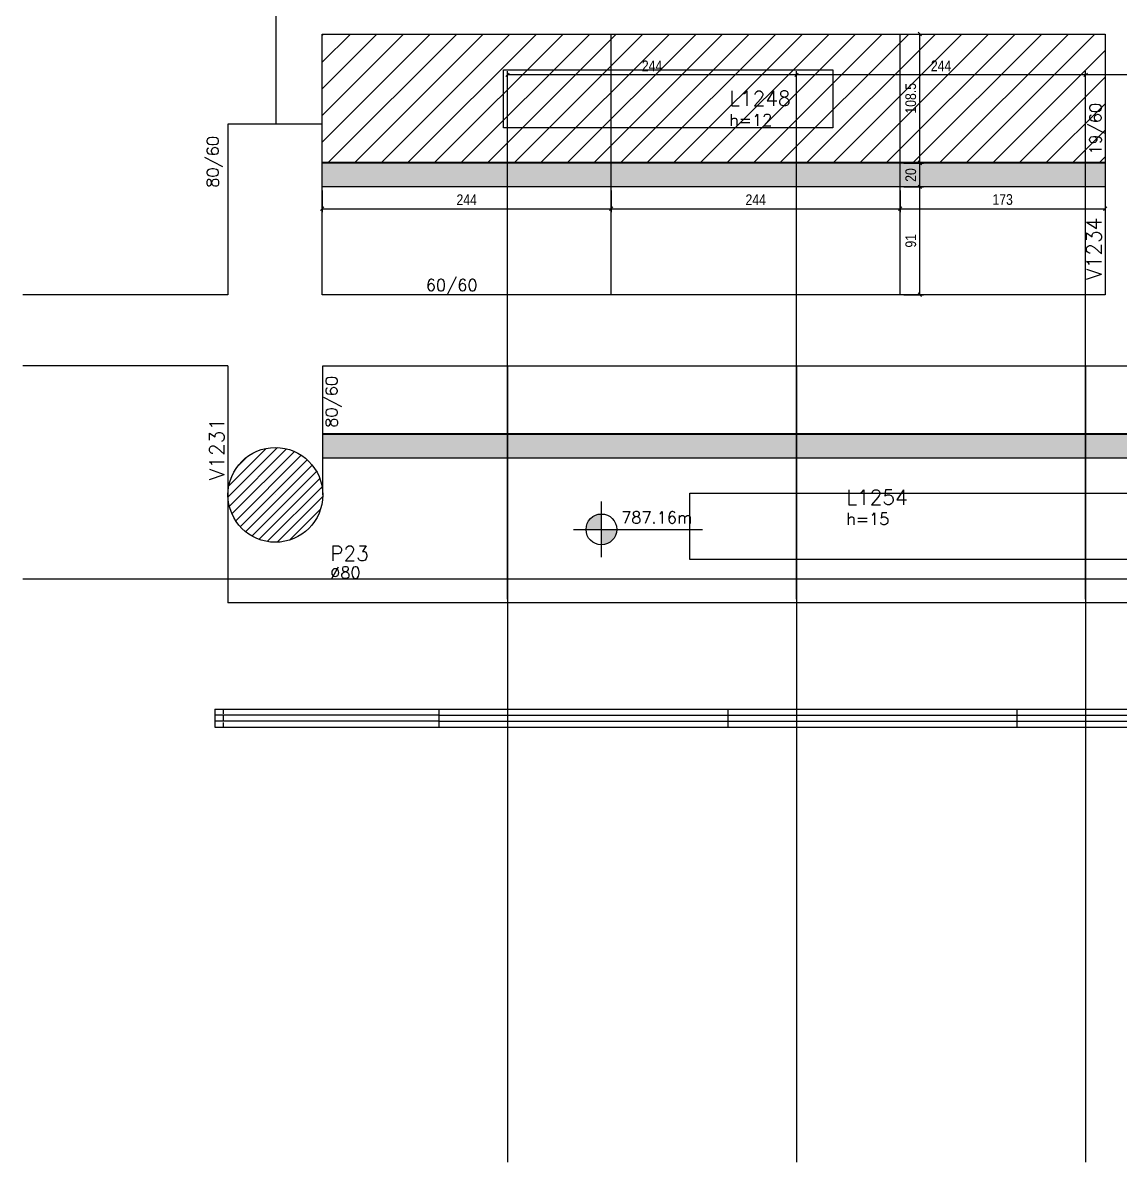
# Model space of a CAD drawing. Extents: x -3557 to 8661, y -614 to 3008.
# Drawn here: x -3481 to -2554, y -532 to 430 of the extents above; entities that cross this region are included whole.
import ezdxf

# ---------------------------------------------------------------- set-up
doc = ezdxf.new("R2010")
doc.units = 0
doc.linetypes.add('HIDDEN', pattern=[0.375, 0.25, -0.125])
for name, color, linetype in [('242', 12, 'Continuous'), ('COTA', 241, 'Continuous'), ('F-LAJES', 3, 'Continuous'), ('F-LAJES-DIM', 2, 'Continuous'), ('F-LAJES-NOME', 4, 'Continuous'), ('F-NÍVEL-PLANTA', 2, 'Continuous'), ('F-PILARES-DIM', 172, 'Continuous'), ('F-PILARES-HACH', 174, 'Continuous'), ('F-PILARES-NOME', 170, 'Continuous'), ('F-PILARES-S', 170, 'Continuous'), ('F-TEXTO', 6, 'Continuous'), ('F-VIGAS', 3, 'Continuous'), ('F-VIGAS-DIM', 2, 'Continuous'), ('F-VIGAS-NOME', 4, 'Continuous'), ('Painéis', 200, 'Continuous'), ('SARR_2.2x7', 40, 'Continuous')]:
    doc.layers.add(name, color=color, linetype=linetype)
doc.layers.add('Hachura', color=251, linetype='Continuous', lineweight=9)
doc.styles.add('COTA TECNICA-50', font='techl___.ttf', dxfattribs={"height": 9})
doc.styles.add('MCP', font='romans.shx')
doc.dimstyles.new('COTA PAINEL-50', dxfattribs={"dimtxt": 9, "dimasz": 3, "dimexe": 3, "dimexo": 3, "dimgap": 3, "dimtad": 1, "dimdec": 1, "dimzin": 12, "dimdsep": 46, "dimtxsty": 'COTA TECNICA-50', "dimblk1": 'OBLIQUE', "dimblk2": 'OBLIQUE', "dimsah": 1, "dimcen": 0.9, "dimclrd": 4, "dimclre": 4, "dimclrt": 240, "dimadec": 1, "dimazin": 3, "dimtfac": 1, "dimtdec": 1, "dimtmove": 0, "dimatfit": 3, "dimfxl": 1, "dimtolj": 1, "dimtzin": 12, "dimarcsym": 0})

# ---------------------------------------------------------------- blocks, each defined once
blk = doc.blocks.new('Nível - Planta')
at = {"layer": 'F-NÍVEL-PLANTA'}
h = blk.add_hatch(color=71, dxfattribs=at)
h.paths.add_polyline_path([(0, 0), (0, 0.26, 0.414214), (-0.26, 0)])
h.paths.add_polyline_path([(0.26, 0), (0, 0), (0, -0.26, 0.414214)])
for p, q in [((0, -0.469), (0, 0.469)), ((-0.469, 0), (1.704, 0))]:
    blk.add_line(p, q, dxfattribs=at)
blk.add_circle((0, 0), 0.26, dxfattribs=at)
at = {"layer": 'F-TEXTO', "color": 3, "style": 'MCP'}
blk.add_attdef('NÍVEL', (0.333, 0.102), '', height=0.2, dxfattribs=at)
blk = doc.blocks.new('_Oblique')
at = {"color": 0, "linetype": 'ByBlock', "lineweight": -2}
blk.add_line((-0.5, -0.5), (0.5, 0.5), dxfattribs=at)
blk = doc.blocks.new('*D85')
at = {"layer": 'COTA', "color": 4, "lineweight": -2, "transparency": 16777216}
for p, q in [((-2736.84, 420.44), (-2720.29, 420.44)), ((-2723.29, 311.94), (-2723.29, 420.44)), ((-2736.84, 311.94), (-2720.29, 311.94))]:
    blk.add_line(p, q, dxfattribs=at)
at = {"layer": 'Defpoints', "color": 0, "transparency": 16777216}
for p in [(-2739.84, 420.44), (-2723.29, 420.44), (-2739.84, 311.94)]:
    blk.add_point(p, dxfattribs=at)
at = {"layer": 'COTA', "color": 4, "lineweight": -2, "transparency": 16777216, "xscale": 3, "yscale": 3, "zscale": 3}
for p, rotation in [((-2723.29, 420.44), 90), ((-2723.29, 311.94), 270)]:
    blk.add_blockref('_Oblique', p, dxfattribs=dict(at, rotation=rotation))
at = {"layer": 'COTA', "color": 240, "transparency": 16777216, "insert": (-2730.91, 366.19), "char_height": 9, "attachment_point": 5, "rotation": 90, "style": 'COTA TECNICA-50'}
blk.add_mtext('\\A1;108.5', dxfattribs=at)
blk = doc.blocks.new('*D331')
at = {"layer": 'COTA', "color": 4, "lineweight": -2, "transparency": 16777216}
for p, q in [((-2736.84, 291.44), (-2720.29, 291.44)), ((-2723.29, 200.44), (-2723.29, 291.44)), ((-2736.84, 200.44), (-2720.29, 200.44))]:
    blk.add_line(p, q, dxfattribs=at)
at = {"layer": 'Defpoints', "color": 0, "transparency": 16777216}
for p in [(-2739.84, 291.44), (-2723.29, 291.44), (-2739.84, 200.44)]:
    blk.add_point(p, dxfattribs=at)
at = {"layer": 'COTA', "color": 4, "lineweight": -2, "transparency": 16777216, "xscale": 3, "yscale": 3, "zscale": 3}
for p, rotation in [((-2723.29, 291.44), 90), ((-2723.29, 200.44), 270)]:
    blk.add_blockref('_Oblique', p, dxfattribs=dict(at, rotation=rotation))
at = {"layer": 'COTA', "color": 240, "transparency": 16777216, "insert": (-2730.87, 245.94), "char_height": 9, "attachment_point": 5, "rotation": 90, "style": 'COTA TECNICA-50'}
blk.add_mtext('\\A1;91', dxfattribs=at)
blk = doc.blocks.new('*D332')
at = {"layer": 'COTA', "color": 4, "lineweight": -2, "transparency": 16777216}
for p, q in [((-2736.84, 311.44), (-2720.29, 311.44)), ((-2723.29, 291.44), (-2723.29, 311.44)), ((-2736.84, 291.44), (-2720.29, 291.44))]:
    blk.add_line(p, q, dxfattribs=at)
at = {"layer": 'Defpoints', "color": 0, "transparency": 16777216}
for p in [(-2739.84, 311.44), (-2723.29, 311.44), (-2739.84, 291.44)]:
    blk.add_point(p, dxfattribs=at)
at = {"layer": 'COTA', "color": 4, "lineweight": -2, "transparency": 16777216, "xscale": 3, "yscale": 3, "zscale": 3}
for p, rotation in [((-2723.29, 311.44), 90), ((-2723.29, 291.44), 270)]:
    blk.add_blockref('_Oblique', p, dxfattribs=dict(at, rotation=rotation))
at = {"layer": 'COTA', "color": 240, "transparency": 16777216, "insert": (-2730.88, 301.44), "char_height": 9, "attachment_point": 5, "rotation": 90, "style": 'COTA TECNICA-50'}
blk.add_mtext('\\A1;20', dxfattribs=at)
blk = doc.blocks.new('*D333')
at = {"layer": 'COTA', "color": 4, "lineweight": -2, "transparency": 16777216}
for p, q in [((-3227.84, 288.44), (-3227.84, 270.02)), ((-2983.84, 288.44), (-2983.84, 270.02)), ((-3227.84, 273.02), (-2983.84, 273.02))]:
    blk.add_line(p, q, dxfattribs=at)
at = {"layer": 'Defpoints', "color": 0, "transparency": 16777216}
for p in [(-3227.84, 291.44), (-2983.84, 291.44), (-2983.84, 273.02)]:
    blk.add_point(p, dxfattribs=at)
at = {"layer": 'COTA', "color": 4, "lineweight": -2, "transparency": 16777216, "xscale": 3, "yscale": 3, "zscale": 3, "rotation": 180}
blk.add_blockref('_Oblique', (-3227.84, 273.02), dxfattribs=at)
at = {"layer": 'COTA', "color": 4, "lineweight": -2, "transparency": 16777216, "xscale": 3, "yscale": 3, "zscale": 3}
blk.add_blockref('_Oblique', (-2983.84, 273.02), dxfattribs=at)
at = {"layer": 'COTA', "color": 240, "transparency": 16777216, "insert": (-3105.84, 280.58), "char_height": 9, "attachment_point": 5, "style": 'COTA TECNICA-50'}
blk.add_mtext('\\A1;244', dxfattribs=at)
blk = doc.blocks.new('*D334')
at = {"layer": 'COTA', "color": 4, "lineweight": -2, "transparency": 16777216}
for p, q in [((-2983.84, 288.44), (-2983.84, 270.02)), ((-2739.84, 288.44), (-2739.84, 270.02)), ((-2983.84, 273.02), (-2739.84, 273.02))]:
    blk.add_line(p, q, dxfattribs=at)
at = {"layer": 'Defpoints', "color": 0, "transparency": 16777216}
for p in [(-2983.84, 291.44), (-2739.84, 291.44), (-2739.84, 273.02)]:
    blk.add_point(p, dxfattribs=at)
at = {"layer": 'COTA', "color": 4, "lineweight": -2, "transparency": 16777216, "xscale": 3, "yscale": 3, "zscale": 3, "rotation": 180}
blk.add_blockref('_Oblique', (-2983.84, 273.02), dxfattribs=at)
at = {"layer": 'COTA', "color": 4, "lineweight": -2, "transparency": 16777216, "xscale": 3, "yscale": 3, "zscale": 3}
blk.add_blockref('_Oblique', (-2739.84, 273.02), dxfattribs=at)
at = {"layer": 'COTA', "color": 240, "transparency": 16777216, "insert": (-2861.84, 280.58), "char_height": 9, "attachment_point": 5, "style": 'COTA TECNICA-50'}
blk.add_mtext('\\A1;244', dxfattribs=at)
blk = doc.blocks.new('*D335')
at = {"layer": 'COTA', "color": 4, "lineweight": -2, "transparency": 16777216}
for p, q in [((-2739.84, 288.44), (-2739.84, 270.02)), ((-2566.84, 288.44), (-2566.84, 270.02)), ((-2739.84, 273.02), (-2566.84, 273.02))]:
    blk.add_line(p, q, dxfattribs=at)
at = {"layer": 'Defpoints', "color": 0, "transparency": 16777216}
for p in [(-2739.84, 291.44), (-2566.84, 291.44), (-2566.84, 273.02)]:
    blk.add_point(p, dxfattribs=at)
at = {"layer": 'COTA', "color": 4, "lineweight": -2, "transparency": 16777216, "xscale": 3, "yscale": 3, "zscale": 3, "rotation": 180}
blk.add_blockref('_Oblique', (-2739.84, 273.02), dxfattribs=at)
at = {"layer": 'COTA', "color": 4, "lineweight": -2, "transparency": 16777216, "xscale": 3, "yscale": 3, "zscale": 3}
blk.add_blockref('_Oblique', (-2566.84, 273.02), dxfattribs=at)
at = {"layer": 'COTA', "color": 240, "transparency": 16777216, "insert": (-2653.34, 280.71), "char_height": 9, "attachment_point": 5, "style": 'COTA TECNICA-50'}
blk.add_mtext('\\A1;173', dxfattribs=at)
blk = doc.blocks.new('*D386')
at = {"layer": 'COTA', "color": 4, "lineweight": -2, "transparency": 16777216}
for p, q in [((-2583.34, -56.56), (-2583.34, 389.01)), ((-2339.34, 386.01), (-2583.34, 386.01)), ((-2339.34, -528.86), (-2339.34, 389.01))]:
    blk.add_line(p, q, dxfattribs=at)
at = {"layer": 'Defpoints', "color": 0, "transparency": 16777216}
for p in [(-2583.34, 386.01), (-2583.34, -59.56), (-2339.34, -531.86)]:
    blk.add_point(p, dxfattribs=at)
at = {"layer": 'COTA', "color": 4, "lineweight": -2, "transparency": 16777216, "xscale": 3, "yscale": 3, "zscale": 3, "rotation": 180}
blk.add_blockref('_Oblique', (-2583.34, 386.01), dxfattribs=at)
at = {"layer": 'COTA', "color": 4, "lineweight": -2, "transparency": 16777216, "xscale": 3, "yscale": 3, "zscale": 3}
blk.add_blockref('_Oblique', (-2339.34, 386.01), dxfattribs=at)
at = {"layer": 'COTA', "color": 240, "transparency": 16777216, "insert": (-2461.34, 393.57), "char_height": 9, "attachment_point": 5, "style": 'COTA TECNICA-50'}
blk.add_mtext('\\A1;244', dxfattribs=at)
blk = doc.blocks.new('*D387')
at = {"layer": 'COTA', "color": 4, "lineweight": -2, "transparency": 16777216}
for p, q in [((-2827.34, -56.56), (-2827.34, 389.01)), ((-2583.34, 386.01), (-2827.34, 386.01)), ((-2583.34, -56.56), (-2583.34, 389.01))]:
    blk.add_line(p, q, dxfattribs=at)
at = {"layer": 'Defpoints', "color": 0, "transparency": 16777216}
for p in [(-2827.34, 386.01), (-2827.34, -59.56), (-2583.34, -59.56)]:
    blk.add_point(p, dxfattribs=at)
at = {"layer": 'COTA', "color": 4, "lineweight": -2, "transparency": 16777216, "xscale": 3, "yscale": 3, "zscale": 3, "rotation": 180}
blk.add_blockref('_Oblique', (-2827.34, 386.01), dxfattribs=at)
at = {"layer": 'COTA', "color": 4, "lineweight": -2, "transparency": 16777216, "xscale": 3, "yscale": 3, "zscale": 3}
blk.add_blockref('_Oblique', (-2583.34, 386.01), dxfattribs=at)
at = {"layer": 'COTA', "color": 240, "transparency": 16777216, "insert": (-2705.34, 393.57), "char_height": 9, "attachment_point": 5, "style": 'COTA TECNICA-50'}
blk.add_mtext('\\A1;244', dxfattribs=at)
blk = doc.blocks.new('*D388')
at = {"layer": 'COTA', "color": 4, "lineweight": -2, "transparency": 16777216}
for p, q in [((-3071.34, -56.56), (-3071.34, 389.01)), ((-2827.34, 386.01), (-3071.34, 386.01)), ((-2827.34, -56.56), (-2827.34, 389.01))]:
    blk.add_line(p, q, dxfattribs=at)
at = {"layer": 'Defpoints', "color": 0, "transparency": 16777216}
for p in [(-3071.34, 386.01), (-3071.34, -59.56), (-2827.34, -59.56)]:
    blk.add_point(p, dxfattribs=at)
at = {"layer": 'COTA', "color": 4, "lineweight": -2, "transparency": 16777216, "xscale": 3, "yscale": 3, "zscale": 3, "rotation": 180}
blk.add_blockref('_Oblique', (-3071.34, 386.01), dxfattribs=at)
at = {"layer": 'COTA', "color": 4, "lineweight": -2, "transparency": 16777216, "xscale": 3, "yscale": 3, "zscale": 3}
blk.add_blockref('_Oblique', (-2827.34, 386.01), dxfattribs=at)
at = {"layer": 'COTA', "color": 240, "transparency": 16777216, "insert": (-2949.34, 393.57), "char_height": 9, "attachment_point": 5, "style": 'COTA TECNICA-50'}
blk.add_mtext('\\A1;244', dxfattribs=at)

msp = doc.modelspace()

# ---------------------------------------------------------------- hatches: boundary and pattern name
at = {"layer": 'F-PILARES-HACH', "linetype": 'Continuous'}
h = msp.add_hatch(dxfattribs=at)
h.set_pattern_fill('ANSI31', color=256, scale=50)
h.set_pattern_definition([(45, (-2007.842, 515.9404), (-4.419417, 4.419417), [])])
edge = h.paths.add_edge_path()
edge.add_arc((-3267.34, 31.44), 40, 0, 360)
at = {"layer": 'Hachura', "linetype": 'ByBlock'}
h = msp.add_hatch(dxfattribs=at)
h.set_pattern_fill('ANSI31', color=256, scale=5)
h.set_pattern_definition([(45, (-5980.992, -425.763), (-11.22532, 11.22532), [])])
h.paths.add_polyline_path([(-2983.84, 311.94), (-2983.84, 420.44), (-3227.84, 420.44), (-3227.84, 311.94)])
h.paths.add_polyline_path([(-2983.84, 311.94), (-2739.84, 311.94), (-2739.84, 420.44), (-2983.84, 420.44)])
h.paths.add_polyline_path([(-2739.84, 420.44), (-2739.84, 311.94), (-2566.84, 311.94), (-2566.84, 420.44)])
h = msp.add_hatch(color=256, dxfattribs=at)
h.dxf.hatch_style = 1
h.paths.add_polyline_path([(-2983.84, 291.44), (-2983.84, 311.44), (-3227.84, 311.44), (-3227.84, 291.44)])
h.paths.add_polyline_path([(-2739.84, 291.44), (-2739.84, 311.44), (-2983.84, 311.44), (-2983.84, 291.44)])
h.paths.add_polyline_path([(-2739.84, 311.44), (-2739.84, 291.44), (-2566.84, 291.44), (-2566.84, 311.44)])
h = msp.add_hatch(color=256, dxfattribs=at)
h.dxf.hatch_style = 1
h.paths.add_polyline_path([(-3071.34, 62.44), (-3071.34, 82.44), (-3227.34, 82.44), (-3227.34, 62.44)])
h.paths.add_polyline_path([(-3071.34, 82.44), (-3071.34, 62.44), (-2827.34, 62.44), (-2827.34, 82.44)])
h.paths.add_polyline_path([(-2827.34, 82.44), (-2827.34, 62.44), (-2583.34, 62.44), (-2583.34, 82.44)])
h.paths.add_polyline_path([(-2339.34, 62.44), (-2339.34, 82.44), (-2583.34, 82.44), (-2583.34, 62.44)])

# ---------------------------------------------------------------- linework, layer by layer
at = {"layer": '242', "linetype": 'Continuous'}
msp.add_line((-3267.34, 31.44), (-3267.34, 31.44), dxfattribs=at)
at = {"layer": 'COTA'}
for points in [[(-3074.85, 390.1), (-2796.82, 390.1), (-2796.82, 341.34), (-3074.85, 341.34)], [(-2917.35, 32.88), (-2484.64, 32.88), (-2484.64, -23.01), (-2917.35, -23.01)]]:
    msp.add_lwpolyline(points, close=True, dxfattribs=at)
at = {"layer": 'F-LAJES', "linetype": 'Continuous'}
msp.add_line((-3480.58, -39.56), (1251.66, -39.56), dxfattribs=at)
at = {"layer": 'F-PILARES-S', "linetype": 'Continuous'}
msp.add_circle((-3267.34, 31.44), 40, dxfattribs=at)
at = {"layer": 'F-VIGAS'}
for p, q in [((-3307.34, 200.44), (-3480.58, 200.44)), ((-3307.34, 140.44), (-3480.58, 140.44))]:
    msp.add_line(p, q, dxfattribs=at)
for points in [[(-3266.84, 642.94), (-3266.84, 344.44)], [(-3227.84, 420.44), (-2566.84, 420.44)], [(-3227.84, 200.44), (-3227.84, 420.44)], [(-2566.84, 420.44), (-2566.84, 200.44)], [(-3307.34, 344.44), (-3307.34, 200.44)], [(-3227.84, 344.44), (-3307.34, 344.44)], [(-2566.84, 200.44), (-3227.84, 200.44)], [(-3307.34, 140.44), (-3307.34, -39.56)], [(-3227.34, 140.44), (-2557.34, 140.44)], [(-3227.34, 31.44), (-3227.34, 140.44)], [(-2557.34, 140.44), (-2257.34, 140.44)]]:
    msp.add_lwpolyline(points, dxfattribs=at)
at = {"layer": 'Painéis'}
for p, q in [((-3071.34, 140.44), (-3071.34, -531.86)), ((-2827.34, 140.44), (-2827.34, -531.86)), ((-2583.34, 140.44), (-2583.34, -531.86)), ((-2339.34, 82.94), (-3227.34, 82.94)), ((-2339.34, 82.44), (-3227.34, 82.44)), ((-2257.34, 62.44), (-3227.34, 62.44)), ((-3307.34, -39.56), (-3307.34, -59.56)), ((1271.66, -59.56), (-3307.34, -59.56)), ((-3318.34, -149.5), (1262.66, -149.5)), ((-3318.34, -149.5), (-3318.34, -164.5)), ((-3129.34, -149.5), (-3129.34, -164.5)), ((-2885.34, -149.5), (-2885.34, -164.5)), ((-2641.34, -149.5), (-2641.34, -164.5)), ((-3318.34, -164.5), (1262.66, -164.5))]:
    msp.add_line(p, q, dxfattribs=at)
for points in [[(-2983.84, 200.44), (-2983.84, 420.44)], [(-2739.84, 200.44), (-2739.84, 420.44)], [(-2566.84, 311.94), (-3227.84, 311.94)], [(-2566.84, 311.44), (-3227.84, 311.44)], [(-2566.84, 291.44), (-3227.84, 291.44)]]:
    msp.add_lwpolyline(points, dxfattribs=at)
at = {"layer": 'SARR_2.2x7', "linetype": 'HIDDEN', "ltscale": 15}
msp.add_line((-3311.34, -149.5), (-3311.34, -164.5), dxfattribs=at)
at = {"layer": 'SARR_2.2x7'}
for p, q in [((-3129.34, -154.5), (-3318.34, -154.5)), ((-3129.34, -159.5), (-3318.34, -159.5)), ((-3129.34, -154.5), (-2885.34, -154.5)), ((-3129.34, -159.5), (-2885.34, -159.5)), ((-2885.34, -154.5), (-2641.34, -154.5)), ((-2885.34, -159.5), (-2641.34, -159.5)), ((-2641.34, -154.5), (-2397.34, -154.5)), ((-2641.34, -159.5), (-2397.34, -159.5))]:
    msp.add_line(p, q, dxfattribs=at)

# ---------------------------------------------------------------- block references
at = {"layer": 'F-NÍVEL-PLANTA', "linetype": 'Continuous', "xscale": 50, "yscale": 50, "zscale": 50}
msp.add_blockref('Nível - Planta', (-2992.07, 2.3), dxfattribs=at).add_auto_attribs({'NÍVEL': '787.16m'})

# ---------------------------------------------------------------- texts
at = {"layer": 'F-LAJES-DIM', "linetype": 'Continuous', "style": 'MCP'}
for s, p in [('h=12', (-2884.24, 342.88)), ('h=15', (-2785.4, 6.18))]:
    msp.add_text(s, height=10, dxfattribs=at).set_placement(p)
at = {"layer": 'F-LAJES-NOME', "linetype": 'Continuous', "style": 'MCP'}
for s, p in [('L1248', (-2884.24, 359.88)), ('L1254', (-2785.4, 23.18))]:
    msp.add_text(s, height=12.5, dxfattribs=at).set_placement(p)
at = {"layer": 'F-PILARES-DIM', "linetype": 'Continuous', "style": 'MCP'}
msp.add_text('%%c80', height=10, dxfattribs=at).set_placement((-3221.09, -39.18))
at = {"layer": 'F-PILARES-NOME', "linetype": 'Continuous', "style": 'MCP'}
msp.add_text('P23', height=12.5, dxfattribs=at).set_placement((-3221.09, -24.18))
at = {"layer": 'F-VIGAS-DIM', "linetype": 'Continuous', "style": 'MCP'}
for s, p in [('19/60', (-2569.97, 318.62)), ('80/60', (-3315.24, 290.7)), ('80/60', (-3214.84, 88.12))]:
    msp.add_text(s, height=10, rotation=90, dxfattribs=at).set_placement(p)
msp.add_text('60/60', height=10, dxfattribs=at).set_placement((-3140.34, 203.57))
at = {"layer": 'F-VIGAS-NOME', "linetype": 'Continuous', "style": 'MCP'}
for s, p in [('V1234', (-2569.97, 212.94)), ('V1231', (-3310.47, 43.94))]:
    msp.add_text(s, height=12.5, rotation=90, dxfattribs=at).set_placement(p)

# ---------------------------------------------------------------- dimensions: what is measured, and where the dimension line sits
at = {"layer": 'COTA'}
for base, p1, p2, picture, middle in [((-2723.29, 420.44), (-2739.84, 311.94), (-2739.84, 420.44), '*D85', (-2730.91, 366.19)), ((-2723.29, 311.44), (-2739.84, 291.44), (-2739.84, 311.44), '*D332', (-2730.88, 301.44)), ((-2723.29, 291.44), (-2739.84, 200.44), (-2739.84, 291.44), '*D331', (-2730.87, 245.94))]:
    dim = msp.add_linear_dim(base=base, p1=p1, p2=p2, angle=90, dimstyle='COTA PAINEL-50', dxfattribs=at)
    dim.commit()
    dim.dimension.update_dxf_attribs({"geometry": picture, "text_midpoint": middle})
for base, p1, p2, picture, middle in [((-3071.34, 386.01), (-2827.34, -59.56), (-3071.34, -59.56), '*D388', (-2949.34, 393.57)), ((-2827.34, 386.01), (-2583.34, -59.56), (-2827.34, -59.56), '*D387', (-2705.34, 393.57)), ((-2739.84, 273.02), (-2983.84, 291.44), (-2739.84, 291.44), '*D334', (-2861.84, 280.58)), ((-2566.84, 273.02), (-2739.84, 291.44), (-2566.84, 291.44), '*D335', (-2653.34, 280.71))]:
    dim = msp.add_linear_dim(base=base, p1=p1, p2=p2, dimstyle='COTA PAINEL-50', override={"dimtmove": 1}, dxfattribs=at)
    dim.commit()
    dim.dimension.update_dxf_attribs({"geometry": picture, "text_midpoint": middle})
for base, p1, p2, picture, middle in [((-2583.34, 386.01), (-2339.34, -531.86), (-2583.34, -59.56), '*D386', (-2461.34, 393.57)), ((-2983.84, 273.02), (-3227.84, 291.44), (-2983.84, 291.44), '*D333', (-3105.84, 280.58))]:
    dim = msp.add_linear_dim(base=base, p1=p1, p2=p2, dimstyle='COTA PAINEL-50', dxfattribs=at)
    dim.commit()
    dim.dimension.update_dxf_attribs({"geometry": picture, "text_midpoint": middle})

doc.saveas('drawing.dxf')
